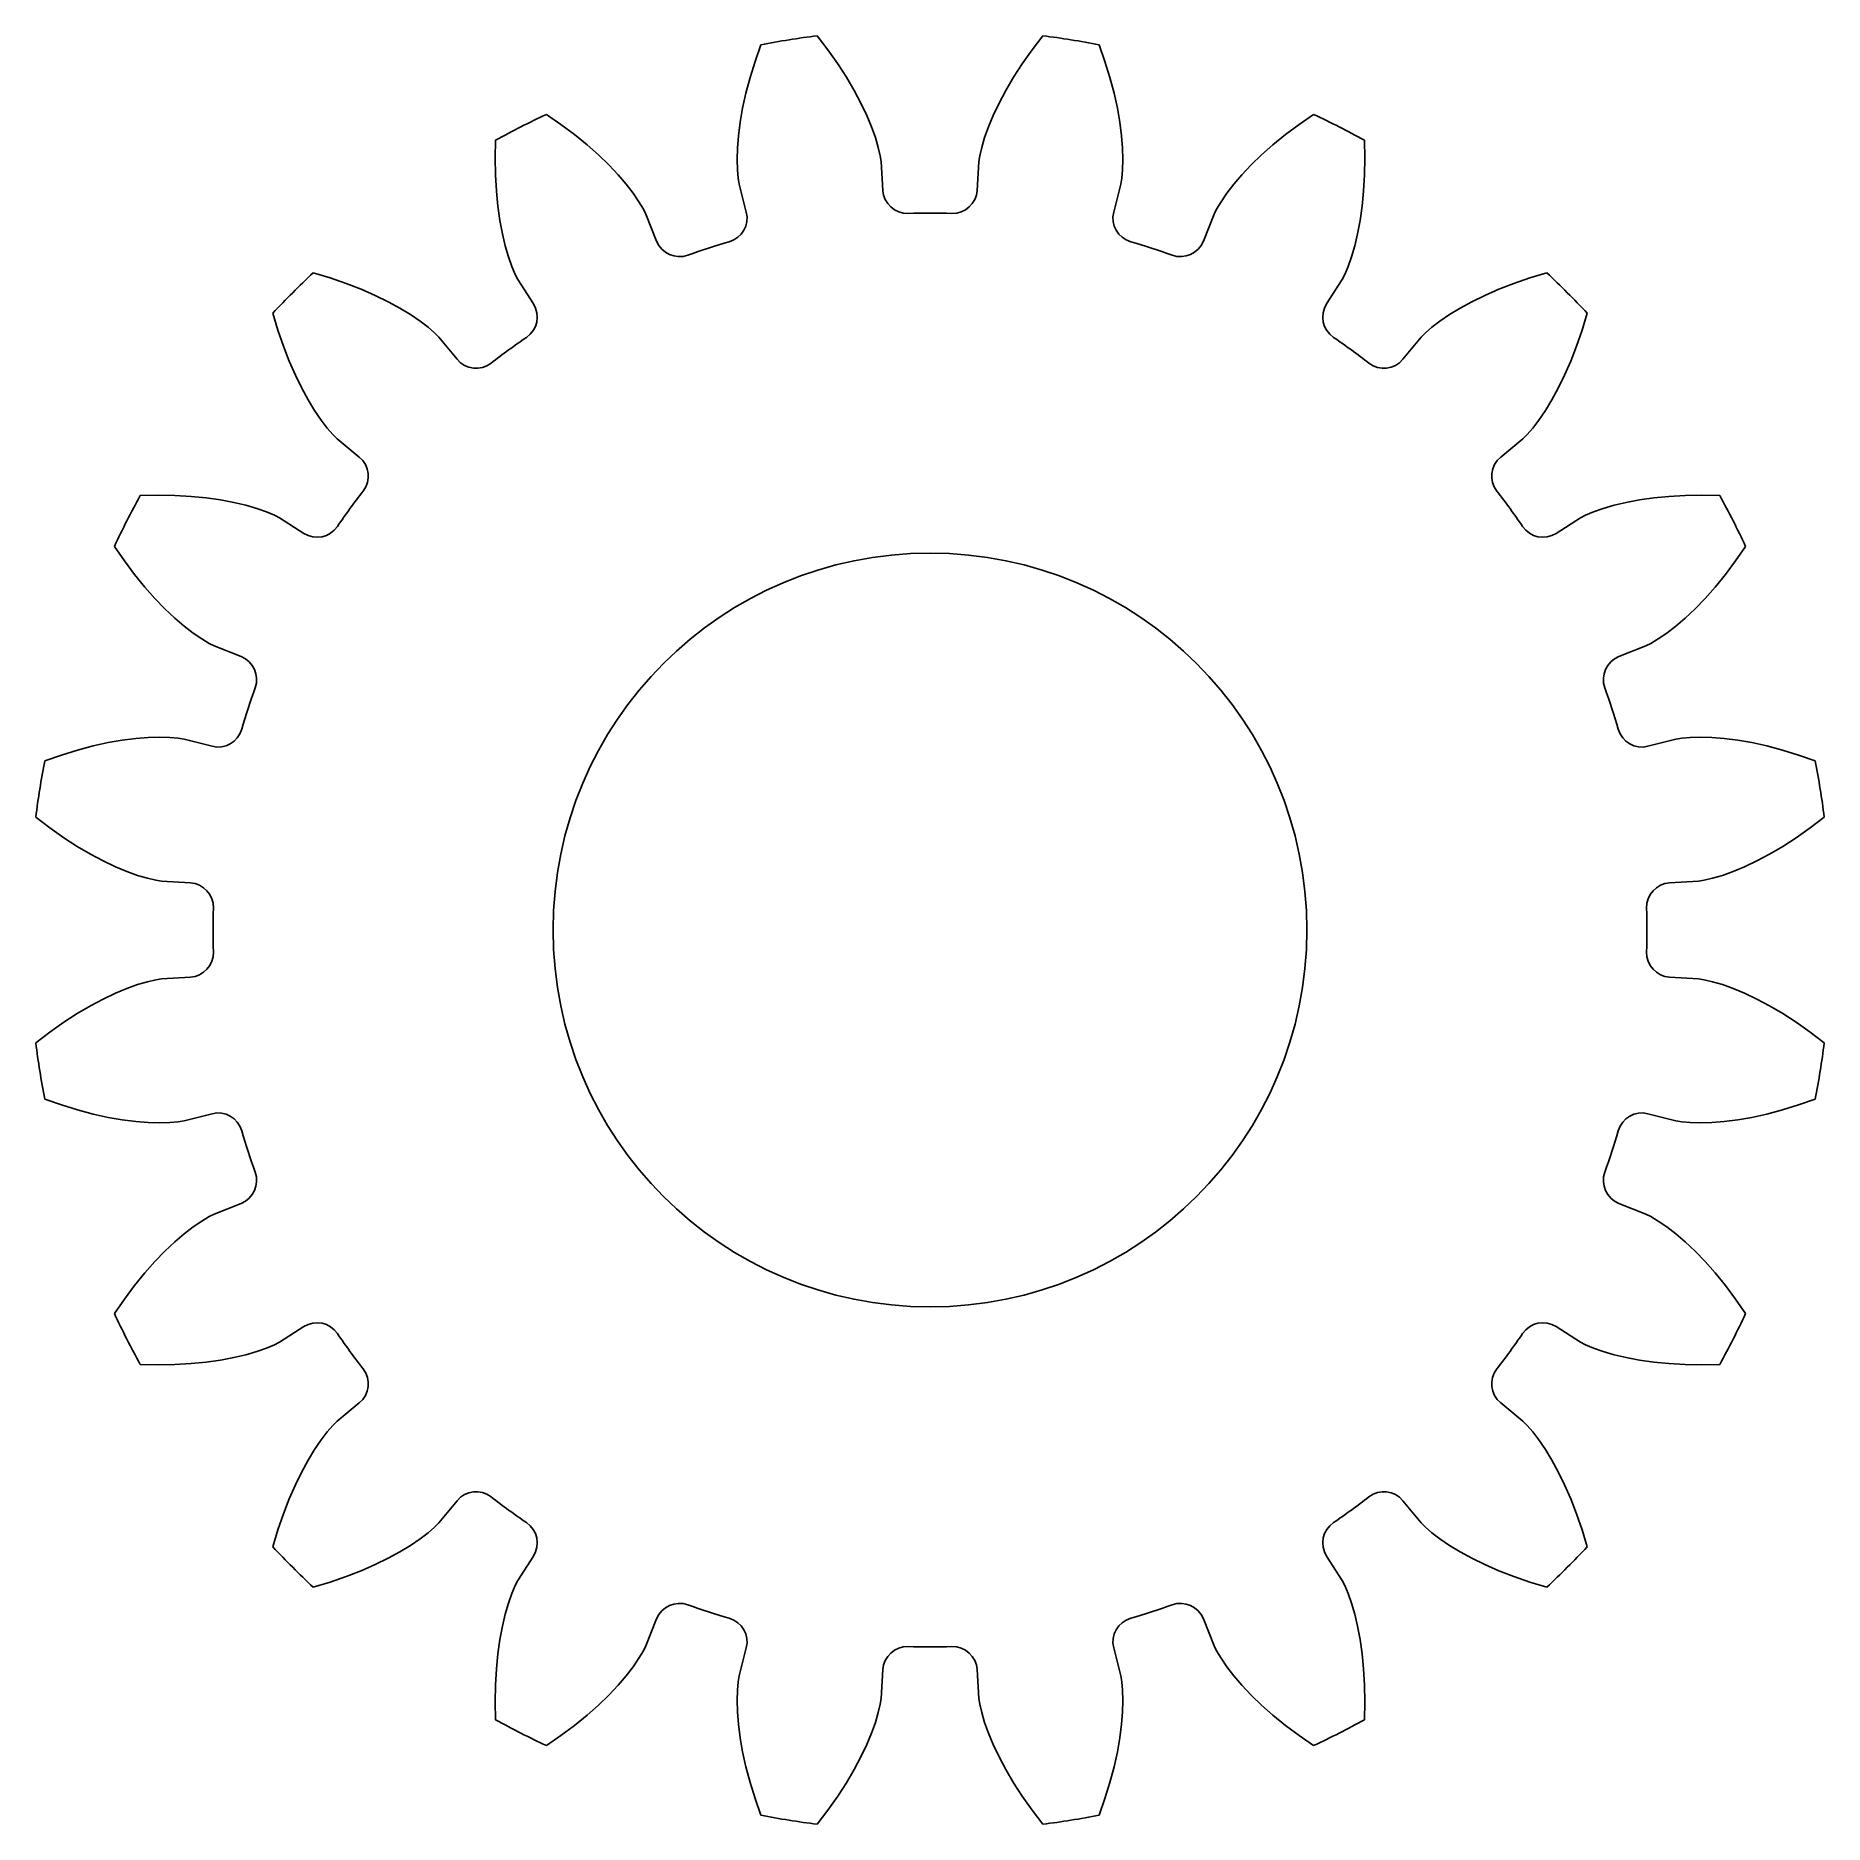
# Model space of a CAD drawing. Header units: millimetres. Extents: x -10.9 to 10.9, y -10.9 to 10.9.
import ezdxf

# ---------------------------------------------------------------- set-up
doc = ezdxf.new("R2010")
doc.units = ezdxf.units.MM

msp = doc.modelspace()

# ---------------------------------------------------------------- linework, layer by layer
at = {"layer": 'bore'}
msp.add_circle((0, 0), 4.6, dxfattribs=at)
at = {"layer": 'planet'}
for p, q in [((-2.063026, 10.80481), (-2.135048, 10.60031)), ((-1.245124, 10.74126), (-1.376815, 10.913495)), ((-1.126091, 10.572098), (-1.245124, 10.74126)), ((1.245124, 10.74126), (1.126091, 10.572098)), ((1.376815, 10.913495), (1.245124, 10.74126)), ((2.135048, 10.60031), (2.063026, 10.80481)), ((-2.135048, 10.60031), (-2.195982, 10.402644)), ((-1.019503, 10.406751), (-1.126091, 10.572098)), ((1.126091, 10.572098), (1.019503, 10.406751)), ((2.195982, 10.402644), (2.135048, 10.60031)), ((-2.195982, 10.402644), (-2.246258, 10.212452)), ((-0.925152, 10.246023), (-1.019503, 10.406751)), ((1.019503, 10.406751), (0.925152, 10.246023)), ((2.246258, 10.212452), (2.195982, 10.402644)), ((-2.246258, 10.212452), (-2.286323, 10.030435)), ((-0.842847, 10.090808), (-0.925152, 10.246023)), ((-0.772417, 9.942147), (-0.842847, 10.090808)), ((0.842847, 10.090808), (0.772417, 9.942147)), ((0.925152, 10.246023), (0.842847, 10.090808)), ((2.286323, 10.030435), (2.246258, 10.212452)), ((-4.503415, 9.830781), (-4.681885, 9.953891)), ((-4.337934, 9.706681), (-4.503415, 9.830781)), ((-2.316636, 9.857383), (-2.337681, 9.694233)), ((-2.286323, 10.030435), (-2.316636, 9.857383)), ((-0.713724, 9.801323), (-0.772417, 9.942147)), ((0.772417, 9.942147), (0.713724, 9.801323)), ((2.316636, 9.857383), (2.286323, 10.030435)), ((2.337681, 9.694233), (2.316636, 9.857383)), ((4.503415, 9.830781), (4.337934, 9.706681)), ((4.681885, 9.953891), (4.503415, 9.830781)), ((-5.300924, 9.638475), (-5.306228, 9.421727)), ((-4.185468, 9.582365), (-4.337934, 9.706681)), ((-2.337681, 9.694233), (-2.349983, 9.542165)), ((-0.666692, 9.670046), (-0.713724, 9.801323)), ((-0.631342, 9.550858), (-0.666692, 9.670046)), ((0.666692, 9.670046), (0.631342, 9.550858)), ((0.713724, 9.801323), (0.666692, 9.670046)), ((2.349983, 9.542165), (2.337681, 9.694233)), ((4.337934, 9.706681), (4.185468, 9.582365)), ((5.306228, 9.421727), (5.300924, 9.638475)), ((-5.306228, 9.421727), (-5.303096, 9.214906)), ((-4.046068, 9.458659), (-4.185468, 9.582365)), ((-3.919827, 9.336474), (-4.046068, 9.458659)), ((-2.349983, 9.542165), (-2.354147, 9.402779)), ((-2.354147, 9.402779), (-2.350935, 9.278501)), ((-0.607916, 9.448371), (-0.631342, 9.550858)), ((-0.597574, 9.377906), (-0.607916, 9.448371)), ((0.607916, 9.448371), (0.597574, 9.377906)), ((0.631342, 9.550858), (0.607916, 9.448371)), ((2.354147, 9.402779), (2.349983, 9.542165)), ((2.350935, 9.278501), (2.354147, 9.402779)), ((4.046068, 9.458659), (3.919827, 9.336474)), ((4.185468, 9.582365), (4.046068, 9.458659)), ((5.303096, 9.214906), (5.306228, 9.421727)), ((-5.303096, 9.214906), (-5.29214, 9.018487)), ((-3.806904, 9.216854), (-3.919827, 9.336474)), ((-3.707568, 9.10106), (-3.806904, 9.216854)), ((-2.350935, 9.278501), (-2.341544, 9.173791)), ((-2.341544, 9.173791), (-2.329606, 9.103579)), ((-0.575196, 9.026719), (-0.597574, 9.377906)), ((0.597574, 9.377906), (0.575196, 9.026719)), ((2.329606, 9.103579), (2.341544, 9.173791)), ((2.341544, 9.173791), (2.350935, 9.278501)), ((3.806904, 9.216854), (3.707568, 9.10106)), ((3.919827, 9.336474), (3.806904, 9.216854)), ((5.29214, 9.018487), (5.303096, 9.214906)), ((-5.29214, 9.018487), (-5.273997, 8.832998)), ((-3.62227, 8.990741), (-3.707568, 9.10106)), ((-3.55182, 8.88831), (-3.62227, 8.990741)), ((-2.329606, 9.103579), (-2.242366, 8.762665)), ((2.242366, 8.762665), (2.329606, 9.103579)), ((3.62227, 8.990741), (3.55182, 8.88831)), ((3.707568, 9.10106), (3.62227, 8.990741)), ((5.273997, 8.832998), (5.29214, 9.018487)), ((-5.273997, 8.832998), (-5.24935, 8.659048)), ((-3.49787, 8.798078), (-3.55182, 8.88831)), ((-3.466259, 8.734258), (-3.49787, 8.798078)), ((-3.336453, 8.407174), (-3.466259, 8.734258)), ((3.466259, 8.734258), (3.336453, 8.407174)), ((3.49787, 8.798078), (3.466259, 8.734258)), ((3.55182, 8.88831), (3.49787, 8.798078)), ((5.24935, 8.659048), (5.273997, 8.832998)), ((-5.24935, 8.659048), (-5.218949, 8.497381)), ((5.218949, 8.497381), (5.24935, 8.659048)), ((-5.218949, 8.497381), (-5.183658, 8.348954)), ((-5.183658, 8.348954), (-5.144545, 8.215103)), ((5.144545, 8.215103), (5.183658, 8.348954)), ((5.183658, 8.348954), (5.218949, 8.497381)), ((-5.144545, 8.215103), (-5.103087, 8.0979)), ((-5.103087, 8.0979), (-5.061798, 8.001217)), ((5.061798, 8.001217), (5.103087, 8.0979)), ((5.103087, 8.0979), (5.144545, 8.215103)), ((-7.320881, 7.957996), (-7.528659, 8.019931)), ((-7.12515, 7.891107), (-7.320881, 7.957996)), ((-6.94173, 7.81999), (-7.12515, 7.891107)), ((-5.061798, 8.001217), (-5.028748, 7.938131)), ((-5.028748, 7.938131), (-4.840429, 7.64086)), ((4.840429, 7.64086), (5.028748, 7.938131)), ((5.028748, 7.938131), (5.061798, 8.001217)), ((7.12515, 7.891107), (6.94173, 7.81999)), ((7.320881, 7.957996), (7.12515, 7.891107)), ((7.528659, 8.019931), (7.320881, 7.957996)), ((-6.770925, 7.745416), (-6.94173, 7.81999)), ((-6.613106, 7.668222), (-6.770925, 7.745416)), ((-6.468745, 7.589351), (-6.613106, 7.668222)), ((6.613106, 7.668222), (6.468745, 7.589351)), ((6.770925, 7.745416), (6.613106, 7.668222)), ((6.94173, 7.81999), (6.770925, 7.745416)), ((-8.019931, 7.528659), (-7.957996, 7.320881)), ((-6.338488, 7.509921), (-6.468745, 7.589351)), ((-6.223275, 7.431359), (-6.338488, 7.509921)), ((-6.12462, 7.355713), (-6.223275, 7.431359)), ((6.223275, 7.431359), (6.12462, 7.355713)), ((6.338488, 7.509921), (6.223275, 7.431359)), ((6.468745, 7.589351), (6.338488, 7.509921)), ((7.957996, 7.320881), (8.019931, 7.528659)), ((-7.957996, 7.320881), (-7.891107, 7.12515)), ((-6.045428, 7.286568), (-6.12462, 7.355713)), ((-5.995643, 7.23564), (-6.045428, 7.286568)), ((-5.771115, 6.964677), (-5.995643, 7.23564)), ((5.995643, 7.23564), (5.771115, 6.964677)), ((6.045428, 7.286568), (5.995643, 7.23564)), ((6.12462, 7.355713), (6.045428, 7.286568)), ((7.891107, 7.12515), (7.957996, 7.320881)), ((-7.891107, 7.12515), (-7.81999, 6.94173)), ((7.81999, 6.94173), (7.891107, 7.12515)), ((-7.81999, 6.94173), (-7.745416, 6.770925)), ((-7.745416, 6.770925), (-7.668222, 6.613106)), ((7.668222, 6.613106), (7.745416, 6.770925)), ((7.745416, 6.770925), (7.81999, 6.94173)), ((-7.668222, 6.613106), (-7.589351, 6.468745)), ((7.589351, 6.468745), (7.668222, 6.613106)), ((-7.589351, 6.468745), (-7.509921, 6.338488)), ((-7.509921, 6.338488), (-7.431359, 6.223275)), ((7.431359, 6.223275), (7.509921, 6.338488)), ((7.509921, 6.338488), (7.589351, 6.468745)), ((-7.431359, 6.223275), (-7.355713, 6.12462)), ((-7.355713, 6.12462), (-7.286568, 6.045428)), ((7.286568, 6.045428), (7.355713, 6.12462)), ((7.355713, 6.12462), (7.431359, 6.223275)), ((-7.286568, 6.045428), (-7.23564, 5.995643)), ((-7.23564, 5.995643), (-6.964677, 5.771115)), ((6.964677, 5.771115), (7.23564, 5.995643)), ((7.23564, 5.995643), (7.286568, 6.045428)), ((-9.421727, 5.306228), (-9.638475, 5.300924)), ((-9.214906, 5.303096), (-9.421727, 5.306228)), ((-9.018487, 5.29214), (-9.214906, 5.303096)), ((-8.832998, 5.273997), (-9.018487, 5.29214)), ((-8.659048, 5.24935), (-8.832998, 5.273997)), ((-8.497381, 5.218949), (-8.659048, 5.24935)), ((8.659048, 5.24935), (8.497381, 5.218949)), ((8.832998, 5.273997), (8.659048, 5.24935)), ((9.018487, 5.29214), (8.832998, 5.273997)), ((9.214906, 5.303096), (9.018487, 5.29214)), ((9.421727, 5.306228), (9.214906, 5.303096)), ((9.638475, 5.300924), (9.421727, 5.306228)), ((-8.348954, 5.183658), (-8.497381, 5.218949)), ((-8.215103, 5.144545), (-8.348954, 5.183658)), ((-8.0979, 5.103087), (-8.215103, 5.144545)), ((-8.001217, 5.061798), (-8.0979, 5.103087)), ((-7.938131, 5.028748), (-8.001217, 5.061798)), ((-7.64086, 4.840429), (-7.938131, 5.028748)), ((7.938131, 5.028748), (7.64086, 4.840429)), ((8.001217, 5.061798), (7.938131, 5.028748)), ((8.0979, 5.103087), (8.001217, 5.061798)), ((8.215103, 5.144545), (8.0979, 5.103087)), ((8.348954, 5.183658), (8.215103, 5.144545)), ((8.497381, 5.218949), (8.348954, 5.183658)), ((-9.953891, 4.681885), (-9.830781, 4.503415)), ((9.830781, 4.503415), (9.953891, 4.681885)), ((-9.830781, 4.503415), (-9.706681, 4.337934)), ((9.706681, 4.337934), (9.830781, 4.503415)), ((-9.706681, 4.337934), (-9.582365, 4.185468)), ((-9.582365, 4.185468), (-9.458659, 4.046068)), ((9.458659, 4.046068), (9.582365, 4.185468)), ((9.582365, 4.185468), (9.706681, 4.337934)), ((-9.458659, 4.046068), (-9.336474, 3.919827)), ((9.336474, 3.919827), (9.458659, 4.046068)), ((-9.336474, 3.919827), (-9.216854, 3.806904)), ((-9.216854, 3.806904), (-9.10106, 3.707568)), ((9.10106, 3.707568), (9.216854, 3.806904)), ((9.216854, 3.806904), (9.336474, 3.919827)), ((-9.10106, 3.707568), (-8.990741, 3.62227)), ((-8.990741, 3.62227), (-8.88831, 3.55182)), ((-8.88831, 3.55182), (-8.798078, 3.49787)), ((-8.798078, 3.49787), (-8.734258, 3.466259)), ((8.734258, 3.466259), (8.798078, 3.49787)), ((8.798078, 3.49787), (8.88831, 3.55182)), ((8.88831, 3.55182), (8.990741, 3.62227)), ((8.990741, 3.62227), (9.10106, 3.707568)), ((-8.734258, 3.466259), (-8.407174, 3.336453)), ((8.407174, 3.336453), (8.734258, 3.466259)), ((-10.402644, 2.195982), (-10.60031, 2.135048)), ((-10.212452, 2.246258), (-10.402644, 2.195982)), ((-10.030435, 2.286323), (-10.212452, 2.246258)), ((-9.857383, 2.316636), (-10.030435, 2.286323)), ((-9.694233, 2.337681), (-9.857383, 2.316636)), ((-9.542165, 2.349983), (-9.694233, 2.337681)), ((-9.402779, 2.354147), (-9.542165, 2.349983)), ((-9.278501, 2.350935), (-9.402779, 2.354147)), ((-9.173791, 2.341544), (-9.278501, 2.350935)), ((-9.103579, 2.329606), (-9.173791, 2.341544)), ((-8.762665, 2.242366), (-9.103579, 2.329606)), ((9.103579, 2.329606), (8.762665, 2.242366)), ((9.173791, 2.341544), (9.103579, 2.329606)), ((9.278501, 2.350935), (9.173791, 2.341544)), ((9.402779, 2.354147), (9.278501, 2.350935)), ((9.542165, 2.349983), (9.402779, 2.354147)), ((9.694233, 2.337681), (9.542165, 2.349983)), ((9.857383, 2.316636), (9.694233, 2.337681)), ((10.030435, 2.286323), (9.857383, 2.316636)), ((10.212452, 2.246258), (10.030435, 2.286323)), ((10.402644, 2.195982), (10.212452, 2.246258)), ((10.60031, 2.135048), (10.402644, 2.195982)), ((-10.60031, 2.135048), (-10.80481, 2.063026)), ((10.80481, 2.063026), (10.60031, 2.135048)), ((-10.913495, 1.376815), (-10.74126, 1.245124)), ((10.74126, 1.245124), (10.913495, 1.376815)), ((-10.74126, 1.245124), (-10.572098, 1.126091)), ((-10.572098, 1.126091), (-10.406751, 1.019503)), ((10.406751, 1.019503), (10.572098, 1.126091)), ((10.572098, 1.126091), (10.74126, 1.245124)), ((-10.406751, 1.019503), (-10.246023, 0.925152)), ((-10.246023, 0.925152), (-10.090808, 0.842847)), ((10.090808, 0.842847), (10.246023, 0.925152)), ((10.246023, 0.925152), (10.406751, 1.019503)), ((-10.090808, 0.842847), (-9.942147, 0.772417)), ((-9.942147, 0.772417), (-9.801323, 0.713724)), ((-9.801323, 0.713724), (-9.670046, 0.666692)), ((-9.670046, 0.666692), (-9.550858, 0.631342)), ((9.550858, 0.631342), (9.670046, 0.666692)), ((9.670046, 0.666692), (9.801323, 0.713724)), ((9.801323, 0.713724), (9.942147, 0.772417)), ((9.942147, 0.772417), (10.090808, 0.842847)), ((-9.550858, 0.631342), (-9.448371, 0.607916)), ((-9.448371, 0.607916), (-9.377906, 0.597574)), ((-9.377906, 0.597574), (-9.026719, 0.575196)), ((9.026719, 0.575196), (9.377906, 0.597574)), ((9.377906, 0.597574), (9.448371, 0.607916)), ((9.448371, 0.607916), (9.550858, 0.631342)), ((-9.550858, -0.631342), (-9.670046, -0.666692)), ((-9.448371, -0.607916), (-9.550858, -0.631342)), ((-9.377906, -0.597574), (-9.448371, -0.607916)), ((-9.026719, -0.575196), (-9.377906, -0.597574)), ((9.377906, -0.597574), (9.026719, -0.575196)), ((9.448371, -0.607916), (9.377906, -0.597574)), ((9.550858, -0.631342), (9.448371, -0.607916)), ((9.670046, -0.666692), (9.550858, -0.631342)), ((-10.090808, -0.842847), (-10.246023, -0.925152)), ((-9.942147, -0.772417), (-10.090808, -0.842847)), ((-9.801323, -0.713724), (-9.942147, -0.772417)), ((-9.670046, -0.666692), (-9.801323, -0.713724)), ((9.801323, -0.713724), (9.670046, -0.666692)), ((9.942147, -0.772417), (9.801323, -0.713724)), ((10.090808, -0.842847), (9.942147, -0.772417)), ((10.246023, -0.925152), (10.090808, -0.842847)), ((-10.406751, -1.019503), (-10.572098, -1.126091)), ((-10.246023, -0.925152), (-10.406751, -1.019503)), ((10.406751, -1.019503), (10.246023, -0.925152)), ((10.572098, -1.126091), (10.406751, -1.019503)), ((-10.74126, -1.245124), (-10.913495, -1.376815)), ((-10.572098, -1.126091), (-10.74126, -1.245124)), ((10.74126, -1.245124), (10.572098, -1.126091)), ((10.913495, -1.376815), (10.74126, -1.245124)), ((-10.80481, -2.063026), (-10.60031, -2.135048)), ((-10.60031, -2.135048), (-10.402644, -2.195982)), ((10.402644, -2.195982), (10.60031, -2.135048)), ((10.60031, -2.135048), (10.80481, -2.063026)), ((-10.402644, -2.195982), (-10.212452, -2.246258)), ((-10.212452, -2.246258), (-10.030435, -2.286323)), ((-10.030435, -2.286323), (-9.857383, -2.316636)), ((-9.857383, -2.316636), (-9.694233, -2.337681)), ((-9.694233, -2.337681), (-9.542165, -2.349983)), ((-9.542165, -2.349983), (-9.402779, -2.354147)), ((-9.402779, -2.354147), (-9.278501, -2.350935)), ((-9.278501, -2.350935), (-9.173791, -2.341544)), ((-9.173791, -2.341544), (-9.103579, -2.329606)), ((-9.103579, -2.329606), (-8.762665, -2.242366)), ((8.762665, -2.242366), (9.103579, -2.329606)), ((9.103579, -2.329606), (9.173791, -2.341544)), ((9.173791, -2.341544), (9.278501, -2.350935)), ((9.278501, -2.350935), (9.402779, -2.354147)), ((9.402779, -2.354147), (9.542165, -2.349983)), ((9.542165, -2.349983), (9.694233, -2.337681)), ((9.694233, -2.337681), (9.857383, -2.316636)), ((9.857383, -2.316636), (10.030435, -2.286323)), ((10.030435, -2.286323), (10.212452, -2.246258)), ((10.212452, -2.246258), (10.402644, -2.195982)), ((-8.734258, -3.466259), (-8.798078, -3.49787)), ((-8.407174, -3.336453), (-8.734258, -3.466259)), ((8.734258, -3.466259), (8.407174, -3.336453)), ((8.798078, -3.49787), (8.734258, -3.466259)), ((-9.10106, -3.707568), (-9.216854, -3.806904)), ((-8.990741, -3.62227), (-9.10106, -3.707568)), ((-8.88831, -3.55182), (-8.990741, -3.62227)), ((-8.798078, -3.49787), (-8.88831, -3.55182)), ((8.88831, -3.55182), (8.798078, -3.49787)), ((8.990741, -3.62227), (8.88831, -3.55182)), ((9.10106, -3.707568), (8.990741, -3.62227)), ((9.216854, -3.806904), (9.10106, -3.707568)), ((-9.336474, -3.919827), (-9.458659, -4.046068)), ((-9.216854, -3.806904), (-9.336474, -3.919827)), ((9.336474, -3.919827), (9.216854, -3.806904)), ((9.458659, -4.046068), (9.336474, -3.919827)), ((-9.458659, -4.046068), (-9.582365, -4.185468)), ((9.582365, -4.185468), (9.458659, -4.046068)), ((-9.706681, -4.337934), (-9.830781, -4.503415)), ((-9.582365, -4.185468), (-9.706681, -4.337934)), ((9.706681, -4.337934), (9.582365, -4.185468)), ((9.830781, -4.503415), (9.706681, -4.337934)), ((-9.830781, -4.503415), (-9.953891, -4.681885)), ((9.953891, -4.681885), (9.830781, -4.503415)), ((-7.938131, -5.028748), (-7.64086, -4.840429)), ((7.64086, -4.840429), (7.938131, -5.028748)), ((-8.659048, -5.24935), (-8.497381, -5.218949)), ((-8.497381, -5.218949), (-8.348954, -5.183658)), ((-8.348954, -5.183658), (-8.215103, -5.144545)), ((-8.215103, -5.144545), (-8.0979, -5.103087)), ((-8.0979, -5.103087), (-8.001217, -5.061798)), ((-8.001217, -5.061798), (-7.938131, -5.028748)), ((7.938131, -5.028748), (8.001217, -5.061798)), ((8.001217, -5.061798), (8.0979, -5.103087)), ((8.0979, -5.103087), (8.215103, -5.144545)), ((8.215103, -5.144545), (8.348954, -5.183658)), ((8.348954, -5.183658), (8.497381, -5.218949)), ((8.497381, -5.218949), (8.659048, -5.24935)), ((-9.638475, -5.300924), (-9.421727, -5.306228)), ((-9.421727, -5.306228), (-9.214906, -5.303096)), ((-9.214906, -5.303096), (-9.018487, -5.29214)), ((-9.018487, -5.29214), (-8.832998, -5.273997)), ((-8.832998, -5.273997), (-8.659048, -5.24935)), ((8.659048, -5.24935), (8.832998, -5.273997)), ((8.832998, -5.273997), (9.018487, -5.29214)), ((9.018487, -5.29214), (9.214906, -5.303096)), ((9.214906, -5.303096), (9.421727, -5.306228)), ((9.421727, -5.306228), (9.638475, -5.300924)), ((-6.964677, -5.771115), (-7.23564, -5.995643)), ((7.23564, -5.995643), (6.964677, -5.771115)), ((-7.286568, -6.045428), (-7.355713, -6.12462)), ((-7.23564, -5.995643), (-7.286568, -6.045428)), ((7.286568, -6.045428), (7.23564, -5.995643)), ((7.355713, -6.12462), (7.286568, -6.045428)), ((-7.431359, -6.223275), (-7.509921, -6.338488)), ((-7.355713, -6.12462), (-7.431359, -6.223275)), ((7.431359, -6.223275), (7.355713, -6.12462)), ((7.509921, -6.338488), (7.431359, -6.223275)), ((-7.589351, -6.468745), (-7.668222, -6.613106)), ((-7.509921, -6.338488), (-7.589351, -6.468745)), ((7.589351, -6.468745), (7.509921, -6.338488)), ((7.668222, -6.613106), (7.589351, -6.468745)), ((-7.668222, -6.613106), (-7.745416, -6.770925)), ((7.745416, -6.770925), (7.668222, -6.613106)), ((-7.81999, -6.94173), (-7.891107, -7.12515)), ((-7.745416, -6.770925), (-7.81999, -6.94173)), ((-5.995643, -7.23564), (-5.771115, -6.964677)), ((5.771115, -6.964677), (5.995643, -7.23564)), ((7.81999, -6.94173), (7.745416, -6.770925)), ((7.891107, -7.12515), (7.81999, -6.94173)), ((-7.891107, -7.12515), (-7.957996, -7.320881)), ((7.957996, -7.320881), (7.891107, -7.12515)), ((-7.957996, -7.320881), (-8.019931, -7.528659)), ((-6.223275, -7.431359), (-6.12462, -7.355713)), ((-6.12462, -7.355713), (-6.045428, -7.286568)), ((-6.045428, -7.286568), (-5.995643, -7.23564)), ((5.995643, -7.23564), (6.045428, -7.286568)), ((6.045428, -7.286568), (6.12462, -7.355713)), ((6.12462, -7.355713), (6.223275, -7.431359)), ((8.019931, -7.528659), (7.957996, -7.320881)), ((-6.613106, -7.668222), (-6.468745, -7.589351)), ((-6.468745, -7.589351), (-6.338488, -7.509921)), ((-6.338488, -7.509921), (-6.223275, -7.431359)), ((6.223275, -7.431359), (6.338488, -7.509921)), ((6.338488, -7.509921), (6.468745, -7.589351)), ((6.468745, -7.589351), (6.613106, -7.668222)), ((-7.12515, -7.891107), (-6.94173, -7.81999)), ((-6.94173, -7.81999), (-6.770925, -7.745416)), ((-6.770925, -7.745416), (-6.613106, -7.668222)), ((-4.840429, -7.64086), (-5.028748, -7.938131)), ((5.028748, -7.938131), (4.840429, -7.64086)), ((6.613106, -7.668222), (6.770925, -7.745416)), ((6.770925, -7.745416), (6.94173, -7.81999)), ((6.94173, -7.81999), (7.12515, -7.891107)), ((-7.528659, -8.019931), (-7.320881, -7.957996)), ((-7.320881, -7.957996), (-7.12515, -7.891107)), ((-5.061798, -8.001217), (-5.103087, -8.0979)), ((-5.028748, -7.938131), (-5.061798, -8.001217)), ((5.061798, -8.001217), (5.028748, -7.938131)), ((5.103087, -8.0979), (5.061798, -8.001217)), ((7.12515, -7.891107), (7.320881, -7.957996)), ((7.320881, -7.957996), (7.528659, -8.019931)), ((-5.144545, -8.215103), (-5.183658, -8.348954)), ((-5.103087, -8.0979), (-5.144545, -8.215103)), ((5.144545, -8.215103), (5.103087, -8.0979)), ((5.183658, -8.348954), (5.144545, -8.215103)), ((-5.218949, -8.497381), (-5.24935, -8.659048)), ((-5.183658, -8.348954), (-5.218949, -8.497381)), ((-3.466259, -8.734258), (-3.336453, -8.407174)), ((3.336453, -8.407174), (3.466259, -8.734258)), ((5.218949, -8.497381), (5.183658, -8.348954)), ((5.24935, -8.659048), (5.218949, -8.497381)), ((-5.24935, -8.659048), (-5.273997, -8.832998)), ((5.273997, -8.832998), (5.24935, -8.659048)), ((-5.273997, -8.832998), (-5.29214, -9.018487)), ((-3.62227, -8.990741), (-3.55182, -8.88831)), ((-3.55182, -8.88831), (-3.49787, -8.798078)), ((-3.49787, -8.798078), (-3.466259, -8.734258)), ((-2.242366, -8.762665), (-2.329606, -9.103579)), ((2.329606, -9.103579), (2.242366, -8.762665)), ((3.466259, -8.734258), (3.49787, -8.798078)), ((3.49787, -8.798078), (3.55182, -8.88831)), ((3.55182, -8.88831), (3.62227, -8.990741)), ((5.29214, -9.018487), (5.273997, -8.832998)), ((-5.29214, -9.018487), (-5.303096, -9.214906)), ((-3.806904, -9.216854), (-3.707568, -9.10106)), ((-3.707568, -9.10106), (-3.62227, -8.990741)), ((-2.329606, -9.103579), (-2.341544, -9.173791)), ((-0.597574, -9.377906), (-0.575196, -9.026719)), ((0.575196, -9.026719), (0.597574, -9.377906)), ((2.341544, -9.173791), (2.329606, -9.103579)), ((3.62227, -8.990741), (3.707568, -9.10106)), ((3.707568, -9.10106), (3.806904, -9.216854)), ((5.303096, -9.214906), (5.29214, -9.018487)), ((-5.303096, -9.214906), (-5.306228, -9.421727)), ((-4.046068, -9.458659), (-3.919827, -9.336474)), ((-3.919827, -9.336474), (-3.806904, -9.216854)), ((-2.350935, -9.278501), (-2.354147, -9.402779)), ((-2.341544, -9.173791), (-2.350935, -9.278501)), ((-0.607916, -9.448371), (-0.597574, -9.377906)), ((0.597574, -9.377906), (0.607916, -9.448371)), ((2.350935, -9.278501), (2.341544, -9.173791)), ((2.354147, -9.402779), (2.350935, -9.278501)), ((3.806904, -9.216854), (3.919827, -9.336474)), ((3.919827, -9.336474), (4.046068, -9.458659)), ((5.306228, -9.421727), (5.303096, -9.214906)), ((-5.306228, -9.421727), (-5.300924, -9.638475)), ((-4.337934, -9.706681), (-4.185468, -9.582365)), ((-4.185468, -9.582365), (-4.046068, -9.458659)), ((-2.354147, -9.402779), (-2.349983, -9.542165)), ((-2.349983, -9.542165), (-2.337681, -9.694233)), ((-0.666692, -9.670046), (-0.631342, -9.550858)), ((-0.631342, -9.550858), (-0.607916, -9.448371)), ((0.607916, -9.448371), (0.631342, -9.550858)), ((0.631342, -9.550858), (0.666692, -9.670046)), ((2.337681, -9.694233), (2.349983, -9.542165)), ((2.349983, -9.542165), (2.354147, -9.402779)), ((4.046068, -9.458659), (4.185468, -9.582365)), ((4.185468, -9.582365), (4.337934, -9.706681)), ((5.300924, -9.638475), (5.306228, -9.421727)), ((-4.503415, -9.830781), (-4.337934, -9.706681)), ((-2.337681, -9.694233), (-2.316636, -9.857383)), ((-0.772417, -9.942147), (-0.713724, -9.801323)), ((-0.713724, -9.801323), (-0.666692, -9.670046)), ((0.666692, -9.670046), (0.713724, -9.801323)), ((0.713724, -9.801323), (0.772417, -9.942147)), ((2.316636, -9.857383), (2.337681, -9.694233)), ((4.337934, -9.706681), (4.503415, -9.830781)), ((-4.681885, -9.953891), (-4.503415, -9.830781)), ((-2.316636, -9.857383), (-2.286323, -10.030435)), ((-2.286323, -10.030435), (-2.246258, -10.212452)), ((-0.842847, -10.090808), (-0.772417, -9.942147)), ((0.772417, -9.942147), (0.842847, -10.090808)), ((2.246258, -10.212452), (2.286323, -10.030435)), ((2.286323, -10.030435), (2.316636, -9.857383)), ((4.503415, -9.830781), (4.681885, -9.953891)), ((-2.246258, -10.212452), (-2.195982, -10.402644)), ((-1.019503, -10.406751), (-0.925152, -10.246023)), ((-0.925152, -10.246023), (-0.842847, -10.090808)), ((0.842847, -10.090808), (0.925152, -10.246023)), ((0.925152, -10.246023), (1.019503, -10.406751)), ((2.195982, -10.402644), (2.246258, -10.212452)), ((-2.195982, -10.402644), (-2.135048, -10.60031)), ((-1.126091, -10.572098), (-1.019503, -10.406751)), ((1.019503, -10.406751), (1.126091, -10.572098)), ((2.135048, -10.60031), (2.195982, -10.402644)), ((-2.135048, -10.60031), (-2.063026, -10.80481)), ((-1.245124, -10.74126), (-1.126091, -10.572098)), ((1.126091, -10.572098), (1.245124, -10.74126)), ((2.063026, -10.80481), (2.135048, -10.60031)), ((-1.376815, -10.913495), (-1.245124, -10.74126)), ((1.245124, -10.74126), (1.376815, -10.913495))]:
    msp.add_line(p, q, dxfattribs=at)
for centre, radius, start, end in [((0, 0), 11, 97.190287, 100.809713), ((0, 0), 11, 79.190287, 82.809713), ((0, 0), 11, 115.190287, 118.809713), ((0, 0), 11, 61.190287, 64.809713), ((-0.275803, 9.045796), 0.3, 183.646042, 271.746386), ((0.275803, 9.045796), 0.3, 268.253614, 356.353958), ((-2.533001, 8.688291), 0.3, 286.253614, 14.353958), ((0, 0), 8.75, 88.253614, 91.746386), ((2.533001, 8.688291), 0.3, 165.646042, 253.746386), ((-3.057609, 8.517836), 0.3, 201.646042, 289.746386), ((0, 0), 8.75, 106.253614, 109.746386), ((0, 0), 8.75, 70.253614, 73.746386), ((3.057609, 8.517836), 0.3, 250.253614, 338.353958), ((0, 0), 11, 133.190287, 136.809713), ((0, 0), 11, 43.190287, 46.809713), ((-5.093856, 7.480316), 0.3, 304.253614, 32.353958), ((5.093856, 7.480316), 0.3, 147.646042, 235.746386), ((0, 0), 8.75, 124.253614, 127.746386), ((0, 0), 8.75, 52.253614, 55.746386), ((-5.540115, 7.15609), 0.3, 219.646042, 307.746386), ((5.540115, 7.15609), 0.3, 232.253614, 320.353958), ((-7.15609, 5.540115), 0.3, 322.253614, 50.353958), ((7.15609, 5.540115), 0.3, 129.646042, 217.746386), ((0, 0), 11, 151.190287, 154.809713), ((0, 0), 8.75, 142.253614, 145.746386), ((0, 0), 8.75, 34.253614, 37.746386), ((0, 0), 11, 25.190287, 28.809713), ((-7.480316, 5.093856), 0.3, 237.646042, 325.746386), ((7.480316, 5.093856), 0.3, 214.253614, 302.353958), ((-8.517836, 3.057609), 0.3, 340.253614, 68.353958), ((8.517836, 3.057609), 0.3, 111.646042, 199.746386), ((0, 0), 8.75, 160.253614, 163.746386), ((0, 0), 8.75, 16.253614, 19.746386), ((-8.688291, 2.533001), 0.3, 255.646042, 343.746386), ((8.688291, 2.533001), 0.3, 196.253614, 284.353958), ((0, 0), 11, 169.190287, 172.809713), ((0, 0), 11, 7.190287, 10.809713), ((-9.045796, 0.275803), 0.3, 358.253614, 86.353958), ((9.045796, 0.275803), 0.3, 93.646042, 181.746386), ((0, 0), 8.75, 178.253614, 181.746386), ((0, 0), 8.75, 358.253614, 1.746386), ((-9.045796, -0.275803), 0.3, 273.646042, 1.746386), ((9.045796, -0.275803), 0.3, 178.253614, 266.353958), ((0, 0), 11, 187.190287, 190.809713), ((0, 0), 11, 349.190287, 352.809713), ((-8.688291, -2.533001), 0.3, 16.253614, 104.353958), ((8.688291, -2.533001), 0.3, 75.646042, 163.746386), ((0, 0), 8.75, 196.253614, 199.746386), ((0, 0), 8.75, 340.253614, 343.746386), ((-8.517836, -3.057609), 0.3, 291.646042, 19.746386), ((8.517836, -3.057609), 0.3, 160.253614, 248.353958), ((0, 0), 11, 205.190287, 208.809713), ((-7.480316, -5.093856), 0.3, 34.253614, 122.353958), ((7.480316, -5.093856), 0.3, 57.646042, 145.746386), ((0, 0), 11, 331.190287, 334.809713), ((0, 0), 8.75, 214.253614, 217.746386), ((0, 0), 8.75, 322.253614, 325.746386), ((-7.15609, -5.540115), 0.3, 309.646042, 37.746386), ((7.15609, -5.540115), 0.3, 142.253614, 230.353958), ((-5.540115, -7.15609), 0.3, 52.253614, 140.353958), ((0, 0), 8.75, 232.253614, 235.746386), ((0, 0), 8.75, 304.253614, 307.746386), ((5.540115, -7.15609), 0.3, 39.646042, 127.746386), ((-5.093856, -7.480316), 0.3, 327.646042, 55.746386), ((5.093856, -7.480316), 0.3, 124.253614, 212.353958), ((0, 0), 11, 223.190287, 226.809713), ((0, 0), 11, 313.190287, 316.809713), ((-3.057609, -8.517836), 0.3, 70.253614, 158.353958), ((0, 0), 8.75, 250.253614, 253.746386), ((0, 0), 8.75, 286.253614, 289.746386), ((3.057609, -8.517836), 0.3, 21.646042, 109.746386), ((-2.533001, -8.688291), 0.3, 345.646042, 73.746386), ((2.533001, -8.688291), 0.3, 106.253614, 194.353958), ((-0.275803, -9.045796), 0.3, 88.253614, 176.353958), ((0, 0), 8.75, 268.253614, 271.746386), ((0.275803, -9.045796), 0.3, 3.646042, 91.746386), ((0, 0), 11, 241.190287, 244.809713), ((0, 0), 11, 295.190287, 298.809713), ((0, 0), 11, 259.190287, 262.809713), ((0, 0), 11, 277.190287, 280.809713)]:
    msp.add_arc(centre, radius, start, end, dxfattribs=at)

doc.saveas('drawing.dxf')
